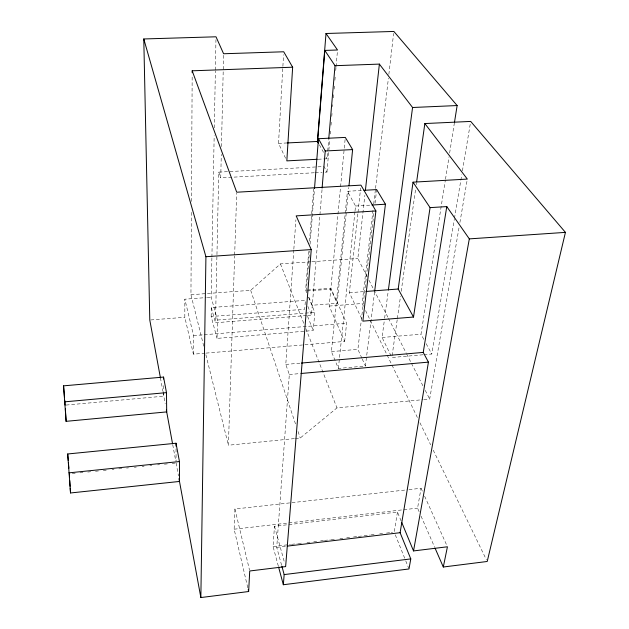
<?xml version="1.0" encoding="UTF-8"?>
<svg xmlns="http://www.w3.org/2000/svg" width="629" height="629" viewBox="0 0 629 629"><rect width="100%" height="100%" fill="white"/><g stroke="black" fill="none" stroke-linecap="round" stroke-linejoin="round"><path stroke-width="0.47" stroke-dasharray="3.15 2.36" d="M205.109 353.191L193.402 354.174L184.824 317.299L184.847 299.192L206.288 297.588M203.749 346.17L190.949 294.734L191.413 211.25M191.468 201.429L192.167 75.708M193.402 354.174L193.543 335.595L184.847 299.192M308.564 297.234L314.83 312.377L313.258 330.516L217.044 338.394L217.469 320.035L211.163 297.226L211.887 258.063M211.91 257.08L214.167 135.683M214.316 127.852L215.37 71.061M215.393 70.086L215.951 39.737M211.163 316.529L211.328 307.542L305.419 300.348L304.711 309.232L211.163 316.529L217.044 338.394M306.551 315.538L215.472 322.748L216.934 255.61M216.958 254.627L218.75 172.134L323.998 166.528L326.962 172.071L323.062 172.283M314.296 172.763L220.74 177.842L221.282 154.396M221.463 146.581L223.578 54.739M294.411 438.602L228.398 445.23L234.633 255.956M234.664 254.973L236.693 193.197M247.763 587.753L234.137 529.209L234.931 509.01L407.403 489.787M285.59 158.249L278.529 143.373L283.545 54.699M278.325 566.1L273.057 546.53L274.472 526.253L397.457 512.085L401.789 522.557M281.595 565.196L276.736 547.372L289.316 374.53L285.786 364.419L293.782 250.083M293.845 249.108L295.897 219.796M306.732 292.815L305.639 290.166L308.745 250.979M309.523 241.182L311.622 214.733M311.701 213.75L313.722 188.275M306.315 291.023L309.515 250.995M310.058 244.162L314.421 189.486M307.534 315.459L311.449 315.153L322.103 188.967M318.211 159.247L327.033 158.783L327.615 151.998M327.701 151.031L328.7 139.394M326.962 172.071L329.832 138.867M330.256 133.985L330.508 131.052M331.019 125.195L331.271 122.262M331.774 116.404L332.026 113.479M332.623 106.639L332.788 104.689M333.378 97.849L333.716 93.941M334.141 89.059L334.392 86.134M334.903 80.268L335.241 76.368M335.744 70.503L335.996 67.578M336.083 66.595L337.435 50.973M206.084 353.105L344.645 341.437L329.179 306.071L344.189 149.089M344.275 148.114L345.297 137.413M374.577 291.942L365.402 366.023L338.378 368.429L331.412 351.611L347.428 191.279L362.037 190.43M308.894 297.25L312.212 305.254L337.168 303.32L348.804 187.536M338.378 368.429L354.929 211.855M355.031 210.888L355.55 206.021L347.428 191.279M361.62 318.557L349.362 292.713L357.917 213.247M358.019 212.28L360.629 188.047M344.645 341.437L346.618 323.188L330.878 288.279L305.639 290.166M367.187 276.752L357.862 258.503L364.851 195.32M363.405 306.158L362.115 303.508L373.154 208.922M373.72 204.048L375.427 189.423M375.544 188.448L388.4 78.255M388.856 74.356L393.636 33.4M361.84 358.121L357.893 349.339L374.019 211.989M375.049 203.222L376.653 189.581M423.002 354.772L391.883 357.508L382.078 337.482L384.508 319.147M384.633 318.18L388.235 291.023M392.142 355.621L397.245 319.461M397.379 318.494L400.524 296.188M401.208 291.337L415.69 188.535M416.241 184.659L416.516 182.717M423.804 339.377L420.998 334.211L445.34 180.153M445.497 179.186L449.02 156.896M449.633 153.028L454.374 122.985M397.457 512.085L394.218 532.15L391.309 532.488M423.977 354.693L431.761 354.009L454.303 219.301M454.468 218.326L461.765 174.72M462.417 170.844L470.358 123.355M423.828 399.58L429.686 399.022L459.241 226.354M459.901 222.493L467.166 180.043M419.111 511.699L417.554 508.13L421.045 488.261L408.378 489.676M190.949 294.734L250.688 290.315L280.44 263.905L310.82 261.782M295.378 438.507L300.23 438.02L336.963 407.899L422.853 399.674M273.057 546.53L290.504 544.455M291.479 544.344L297.289 543.653M298.256 543.535L303.107 542.961M306.983 542.505L309.893 542.159M313.769 541.695L316.678 541.349M320.554 540.893L323.463 540.547M324.43 540.429L330.249 539.737M331.216 539.627L336.059 539.053M339.935 538.589L342.844 538.243M346.721 537.787L349.63 537.441M353.506 536.977L357.382 536.521M358.357 536.403L363.2 535.829M364.167 535.711L369.986 535.02M370.953 534.909L375.804 534.336M379.68 533.872L382.589 533.526M386.465 533.07L390.342 532.606M276.736 547.372L286.447 546.216M234.137 529.209L417.554 508.13M72.264 473.629L75.173 473.33M80.025 472.835L82.934 472.536M87.785 472.041L90.702 471.742M95.553 471.247L98.462 470.948M103.313 470.453L106.23 470.154M112.048 469.556L113.991 469.352M118.842 468.857L121.751 468.558M126.602 468.062L128.544 467.866M134.37 467.268L136.312 467.064M142.13 466.474L144.072 466.27M149.899 465.672L151.833 465.476M157.659 464.878L159.601 464.682M164.452 464.186L167.361 463.887M172.212 463.384L175.129 463.086M66.116 405.068L163.799 396.184L163.752 392.362M289.316 374.53L300.017 373.579M285.786 364.419L300.41 363.137M331.412 351.611L357.893 349.339M382.078 337.482L420.998 334.211M193.543 335.595L203.293 334.801M204.268 334.722L346.618 323.188M217.469 320.035L314.83 312.377M150.763 319.949L184.824 317.299M329.179 306.071L362.115 303.508M207.263 297.517L211.163 297.226M307.298 290.952L330.807 289.191L337.168 303.32M349.362 292.713L364.993 291.534M311.795 261.719L357.862 258.503M355.55 206.021L370.009 205.148M315.271 172.708L322.087 172.338M278.529 143.373L287.311 142.94M319.375 144.764L323.88 153.012M326.137 157.132L327.033 158.783M426.14 343.678L431.761 354.009M368.964 280.227L373.406 288.923M373.854 289.788L388.03 317.527M388.463 318.376L406.13 352.94M406.578 353.805L411.02 362.501M411.468 363.373L423.018 385.978M425.243 390.326L429.686 399.022M365.543 310.577L417.381 417.475M419.952 422.774L430.668 444.86M433.239 450.16L486.359 559.708M421.045 488.261L423.05 492.696M424.646 496.242L447.038 545.893M362.241 359.002L365.402 366.023M421.06 516.157L434.718 547.379M307.903 306.441L311.449 315.153M307.557 316.324L313.258 330.516M395.303 534.839L405.398 559.983M405.752 560.879L408.638 568.066M280.44 263.905L304.405 324.965M305.836 328.613L336.963 407.899M218.75 172.134L220.74 177.842M250.688 290.315L295.559 424.08M298.052 431.518L300.23 438.02M274.472 526.253L284.607 562.908M211.328 307.542L215.472 322.748M205.88 354.74L228.398 445.23M234.931 509.01L249.501 570.039M160.434 377.864L162.919 391.364M163.092 392.323L165.168 403.582M172.723 444.679L175.743 461.065M176.096 462.991L178.471 475.917M163.666 385.671L163.744 391.403M176.034 448.878L176.089 461.104"/><path stroke-width="0.94" d="M192.183 72.76L192.191 70.802L292.65 67.209L286.832 160.875L317.228 159.294M435.111 548.276L443.303 567.012L487.216 561.477L565.44 232.376L470.689 121.421L424.85 123.551L467.331 179.084L413.025 182.174L430.071 207.625L413.512 317.04L362.847 321.136L375.898 210.967L296.173 215.881L311.253 249.579L285.629 566.595L249.729 570.99L248.644 591.527L200.855 597.55L205.919 256.711L143.782 38.967L216.006 36.796L223.602 53.756L283.71 51.775L292.65 67.209M317.378 142.233L326.003 33.494L393.864 31.45L457.134 105.546L454.531 122.018M318.471 143.113L317.566 141.462L324.8 50.414L337.521 49.998L326.003 33.494M314.5 188.511L318.471 138.71L345.297 137.413L352.617 149.592L349.001 185.586M430.071 207.625L446.787 206.595L423.238 352.413L428.428 362.131L400.107 532.7L410.784 558.906L408.999 568.962L283.341 584.734L284.159 574.584L281.855 566.139M322.095 188.079L325.224 150.976L318.471 138.71M328.786 138.419L335.029 65.691L324.8 50.414M365.386 190.461L379.373 64.103L335.029 65.691M374.695 290.968L385.443 204.213L376.653 189.581L363.987 190.32M388.368 290.055L412.569 107.496L379.373 64.103M413.512 317.04L398.196 289.018L413.025 182.174M416.65 181.742L424.85 123.551M443.303 567.012L447.431 546.782L413.528 550.933L469.313 238.878L446.787 206.595M284.159 574.584L410.784 558.906M287.422 546.098L400.107 532.7M70.519 492.971L179.493 481.452L179.454 461.552L176.01 443.241L67.704 453.973L70.519 492.971L70.228 488.214M68.852 472.866L179.454 461.552M66.124 421.328L166.693 411.909L166.488 392.638L163.556 377.078L63.56 385.844L66.124 421.328L65.369 408.96M64.535 401.852L166.488 392.638M300.984 373.492L428.428 362.131M301.385 363.059L423.238 352.413M365.968 291.455L398.196 289.018M205.919 256.711L311.253 249.579M469.313 238.878L565.44 232.376M371.943 205.03L385.443 204.213M325.224 150.976L352.617 149.592M287.311 142.94L317.566 141.462M412.569 107.496L457.134 105.546M375.898 210.967L360.944 185.138L236.724 192.215L192.191 70.802M401.789 522.557L413.528 550.933M278.576 567.028L283.341 584.734M248.203 589.64L248.644 591.527M160.434 377.864L149.788 320.027L143.782 38.967M166.355 410.061L172.55 443.712M178.982 478.685L200.855 597.55M67.704 453.973L68.254 460.625M68.412 462.527L68.883 468.228M63.56 385.844L64.504 397.434M64.74 400.327L65.133 405.155M69.347 473.928L69.528 476.79M69.756 480.595L70.11 486.311M163.556 377.078L163.579 378.988M176.01 443.241L176.018 446.063"/></g></svg>
